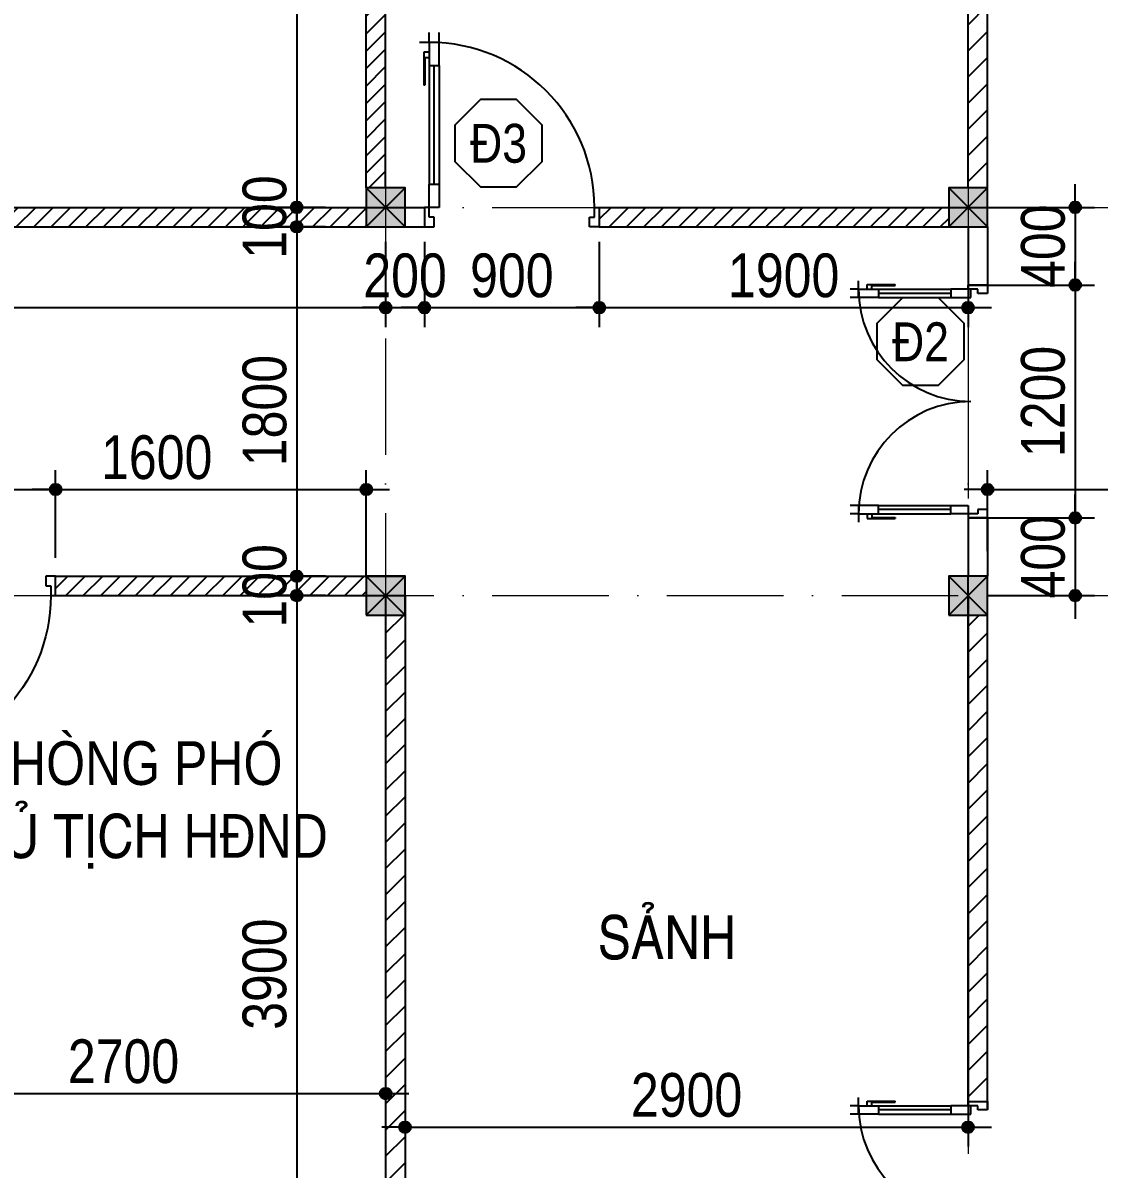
# Model space of a CAD drawing. Extents: x -1107188 to -523840, y 39692 to 514392.
# Drawn here: x -1037460 to -1031917, y 501398 to 507302 of the extents above; entities that cross this region are included whole.
import ezdxf
from ezdxf.enums import TextEntityAlignment as Align

# ---------------------------------------------------------------- set-up
doc = ezdxf.new("R2010")
doc.units = 0
doc.linetypes.add('ACAD_ISO10W100', pattern=[18, 12, -3, 0, -3])
doc.linetypes.add('DASHED2', pattern=[0.375, 0.25, -0.125])
doc.layers.get('DEFPOINTS').update_dxf_attribs({"linetype": 'CONTINUOUS'})
for name, color, linetype in [('009', 251, 'CONTINUOUS'), ('DIM', 1, 'CONTINUOUS'), ('DOOR', 20, 'CONTINUOUS'), ('TAGS', 60, 'CONTINUOUS'), ('TEXT', 7, 'CONTINUOUS'), ('TUONG', 131, 'CONTINUOUS'), ('WALL', 4, 'CONTINUOUS')]:
    doc.layers.add(name, color=color, linetype=linetype)
doc.layers.add('TRUC', color=24, linetype='CONTINUOUS', lineweight=0)
doc.styles.add('1', font='', dxfattribs={"height": 250})
doc.styles.add('HEL-CONDENSE', font='')
doc.styles.add('VNI-HELVE-CONDENSEN', font='')
doc.styles.get('1').set_extended_font_data('VNI-Helve-Condense')
doc.styles.get('HEL-CONDENSE').set_extended_font_data('VNI-Helve-Condense')
doc.styles.get('VNI-HELVE-CONDENSEN').set_extended_font_data('VNI-Helve-Condense')
doc.dimstyles.new('D100', dxfattribs={"dimtxt": 225, "dimasz": 1.2, "dimexe": 100, "dimexo": 0, "dimgap": 50, "dimtad": 1, "dimdec": 0, "dimzin": 13, "dimdsep": 46, "dimtxsty": 'HEL-CONDENSE', "dimblk": 'D50', "dimcen": 0, "dimclrd": 1, "dimclre": 1, "dimclrt": 7, "dimadec": 0, "dimazin": 0, "dimtfac": 1, "dimtdec": 0, "dimtmove": 0, "dimatfit": 3, "dimldrblk": 'D50', "dimfxl": 1, "dimtolj": 1, "dimtzin": 13, "dimarcsym": 0})
pattern_1 = [(45, (-2362596.62, 165205.8), (-44.9012806, 44.9012806), [])]

# ---------------------------------------------------------------- blocks, each defined once
blk = doc.blocks.new('A$C6E0044D6')
at = {"layer": 'DOOR'}
for p, q in [((-25, 925), (-25, 975)), ((25, 925), (25, 975)), ((-25, 925), (-75, 925)), ((25, 925), (-25, 925)), ((-25, 925), (-25, 805)), ((25, 805), (25, 925)), ((-25, 874.1), (-53.3, 874.1)), ((-53.3, 874.1), (-53.3, 704.5)), ((-25, 845.9), (-47.6, 845.9)), ((-47.6, 845.9), (-47.6, 704.5)), ((-25, 874.1), (-25, 845.9)), ((-25, 827.9), (-25, 195)), ((-25, 805), (25, 805)), ((0, 195), (0, 805)), ((25, 805), (25, 195)), ((-47.6, 704.5), (-53.3, 704.5)), ((-25, 195), (25, 195)), ((-25, 75), (-25, 195)), ((25, 195), (25, 75)), ((-25, 75), (-50, 75)), ((-50, 75), (-50, -25)), ((-25, 25), (-25, 75)), ((25, 75), (-25, 75)), ((825, 25), (825, 75)), ((825, 75), (850, 75)), ((850, 75), (850, -25)), ((0, 25), (-25, 25)), ((0, -25), (0, 25)), ((800, -25), (800, 25)), ((800, 25), (825, 25)), ((-50, -25), (0, -25)), ((850, -25), (800, -25))]:
    blk.add_line(p, q, dxfattribs=at)
at = {"layer": 'DOOR', "color": 251}
blk.add_arc((-25, 75), 850, 0, 90, dxfattribs=at)
blk = doc.blocks.new('A$C225A2996')
at = {"layer": 'WALL'}
blk.add_hatch(color=4, dxfattribs=at).paths.add_polyline_path([(531.4, 81.6), (731.4, 81.6), (731.4, 281.6), (531.4, 281.6)])
at = {"layer": 'WALL', "color": 4}
for p, q in [((531.4, 281.6), (731.4, 81.6)), ((531.4, 81.6), (731.4, 281.6))]:
    blk.add_line(p, q, dxfattribs=at)
blk.add_lwpolyline([(531.4, 81.6), (731.4, 81.6), (731.4, 281.6), (531.4, 281.6)], close=True, dxfattribs=at)
blk = doc.blocks.new('KH-CUADI')
at = {"layer": 'TAGS'}
blk.add_lwpolyline([(-124.3, 300), (-300, 124.3), (-300, -124.3), (-124.3, -300), (124.3, -300), (300, -124.3), (300, 124.3), (124.3, 300)], close=True, dxfattribs=at)
at = {"layer": 'TAGS', "style": 'VNI-HELVE-CONDENSEN'}
blk.add_attdef('D', text='', height=300, dxfattribs=at).set_placement((0, 0), align=Align.MIDDLE)
blk = doc.blocks.new('A$C48B57989')
at = {"layer": 'DOOR'}
for p, q in [((-446, 752.5), (-403.1, 752.5)), ((-446, 652.5), (-446, 752.5)), ((-403.1, 752.5), (-403.1, 702.5)), ((711.1, 752.5), (711.1, 702.5)), ((754, 752.5), (711.1, 752.5)), ((754, 652.5), (754, 752.5)), ((-424.6, 652.5), (-446, 652.5)), ((-403.1, 702.5), (-424.6, 702.5)), ((-424.6, 702.5), (-424.6, 652.5)), ((-381.7, 666.8), (-424.6, 666.8)), ((-424.6, 666.8), (-424.6, 563.9)), ((-381.7, 563.9), (-381.7, 666.8)), ((689.7, 563.9), (689.7, 652.5)), ((689.7, 652.5), (732.6, 652.5)), ((711.1, 702.5), (732.6, 702.5)), ((732.6, 702.5), (732.6, 652.5)), ((732.6, 652.5), (754, 652.5)), ((732.6, 652.5), (732.6, 563.9)), ((-424.6, 563.9), (-381.7, 563.9)), ((-424.6, 171.4), (-424.6, 563.9)), ((-403.1, 563.9), (-403.1, 191)), ((-381.7, 191), (-381.7, 563.9)), ((689.7, 191), (689.7, 563.9)), ((732.6, 563.9), (689.7, 563.9)), ((711.1, 563.9), (711.1, 191)), ((732.6, 171.4), (732.6, 563.9)), ((-448.8, 131.8), (-448.8, 277.2)), ((-443.9, 277.2), (-448.8, 277.2)), ((-443.9, 156), (-443.9, 277.2)), ((752, 156), (752, 277.2)), ((752, 277.2), (756.8, 277.2)), ((756.8, 131.8), (756.8, 277.2)), ((-424.6, 191), (-381.7, 191)), ((-424.6, 88.2), (-424.6, 191)), ((-381.7, 191), (-381.7, 88.2)), ((732.6, 191), (689.7, 191)), ((689.7, 191), (689.7, 88.2)), ((732.6, 88.2), (732.6, 191)), ((-424.6, 131.8), (-448.8, 131.8)), ((-424.6, 156), (-443.9, 156)), ((-424.6, 131.8), (-424.6, 156)), ((732.6, 131.8), (732.6, 156)), ((732.6, 156), (752, 156)), ((732.6, 131.8), (756.8, 131.8)), ((-424.6, 88.2), (-467.4, 88.2)), ((-424.6, 88.2), (-424.6, 45.3)), ((-381.7, 88.2), (-424.6, 88.2)), ((-381.7, 88.2), (-381.7, 45.3)), ((689.7, 88.2), (689.7, 45.3)), ((689.7, 88.2), (732.6, 88.2)), ((732.6, 88.2), (732.6, 45.3)), ((732.6, 88.2), (775.4, 88.2))]:
    blk.add_line(p, q, dxfattribs=at)
at = {"layer": 'DOOR', "color": 251}
for centre, major_axis, start_param, end_param in [((-424.6, 666.8), (409.1, 409.1), 3.926991, 5.497787), ((732.6, 666.8), (-409.1, 409.1), 0.785398, 2.356194)]:
    blk.add_ellipse(centre, major_axis=major_axis, ratio=1, start_param=start_param, end_param=end_param, dxfattribs=at)
blk = doc.blocks.new('D50')
at = {"layer": 'DIM'}
blk.add_hatch(color=256, dxfattribs=at).paths.add_polyline_path([(25, 0, 1), (-25, 0, 1)])
blk.add_line((25, 0), (100, 0), dxfattribs=at)
blk.add_circle((0, 0), 25, dxfattribs=at)
blk = doc.blocks.new('*D468')
at = {"layer": 'DEFPOINTS', "color": 0, "transparency": 16777216}
for p in [(-1035965.8, 510252), (-1036049.3, 506352), (-1035900.6, 506352)]:
    blk.add_point(p, dxfattribs=at)
at = {"layer": 'DIM', "color": 1, "lineweight": -2, "transparency": 16777216}
for p, q in [((-1035965.8, 510252), (-1036149.3, 510252)), ((-1036049.3, 510250.8), (-1036049.3, 506353.2)), ((-1035900.6, 506352), (-1036149.3, 506352))]:
    blk.add_line(p, q, dxfattribs=at)
at = {"layer": 'DIM', "color": 1, "lineweight": -2, "transparency": 16777216, "xscale": 1.199999999999999, "yscale": 1.199999999999999, "zscale": 1.199999999999999}
for p, rotation in [((-1036049.3, 510252), 90), ((-1036049.3, 506352), 270)]:
    blk.add_blockref('D50', p, dxfattribs=dict(at, rotation=rotation))
at = {"layer": 'DIM', "color": 7, "transparency": 16777216, "insert": (-1036214.2, 508302), "char_height": 225, "attachment_point": 5, "rotation": 90, "style": 'HEL-CONDENSE'}
blk.add_mtext('\\A1;3900', dxfattribs=at)
blk = doc.blocks.new('*D469')
at = {"layer": 'DEFPOINTS', "color": 0, "transparency": 16777216}
for p in [(-1035900.6, 506352), (-1036049.3, 506252), (-1035900.6, 506252)]:
    blk.add_point(p, dxfattribs=at)
at = {"layer": 'DIM', "color": 1, "lineweight": -2, "transparency": 16777216}
for p, q in [((-1035900.6, 506352), (-1036149.3, 506352)), ((-1036049.3, 506353.2), (-1036049.3, 506354.4)), ((-1036049.3, 506352), (-1036049.3, 506252)), ((-1035900.6, 506252), (-1036149.3, 506252)), ((-1036049.3, 506250.8), (-1036049.3, 506249.6))]:
    blk.add_line(p, q, dxfattribs=at)
at = {"layer": 'DIM', "color": 1, "lineweight": -2, "transparency": 16777216, "xscale": 1.199999999999999, "yscale": 1.199999999999999, "zscale": 1.199999999999999}
for p, rotation in [((-1036049.3, 506352), 270), ((-1036049.3, 506252), 90)]:
    blk.add_blockref('D50', p, dxfattribs=dict(at, rotation=rotation))
at = {"layer": 'DIM', "color": 7, "transparency": 16777216, "insert": (-1036214.2, 506302), "char_height": 225, "attachment_point": 5, "rotation": 90, "style": 'HEL-CONDENSE'}
blk.add_mtext('\\A1;100', dxfattribs=at)
blk = doc.blocks.new('*D470')
at = {"layer": 'DEFPOINTS', "color": 0, "transparency": 16777216}
for p in [(-1035900.6, 506252), (-1036049.3, 504452), (-1035900.6, 504452)]:
    blk.add_point(p, dxfattribs=at)
at = {"layer": 'DIM', "color": 1, "lineweight": -2, "transparency": 16777216}
for p, q in [((-1035900.6, 506252), (-1036149.3, 506252)), ((-1036049.3, 506250.8), (-1036049.3, 504453.2)), ((-1035900.6, 504452), (-1036149.3, 504452))]:
    blk.add_line(p, q, dxfattribs=at)
at = {"layer": 'DIM', "color": 1, "lineweight": -2, "transparency": 16777216, "xscale": 1.199999999999999, "yscale": 1.199999999999999, "zscale": 1.199999999999999}
for p, rotation in [((-1036049.3, 506252), 90), ((-1036049.3, 504452), 270)]:
    blk.add_blockref('D50', p, dxfattribs=dict(at, rotation=rotation))
at = {"layer": 'DIM', "color": 7, "transparency": 16777216, "insert": (-1036214.2, 505305.1), "char_height": 225, "attachment_point": 5, "rotation": 90, "style": 'HEL-CONDENSE'}
blk.add_mtext('\\A1;1800', dxfattribs=at)
blk = doc.blocks.new('*D471')
at = {"layer": 'DEFPOINTS', "color": 0, "transparency": 16777216}
for p in [(-1035900.6, 504452), (-1036049.3, 504352), (-1035900.6, 504352)]:
    blk.add_point(p, dxfattribs=at)
at = {"layer": 'DIM', "color": 1, "lineweight": -2, "transparency": 16777216}
for p, q in [((-1035900.6, 504452), (-1036149.3, 504452)), ((-1036049.3, 504453.2), (-1036049.3, 504454.4)), ((-1036049.3, 504452), (-1036049.3, 504352)), ((-1035900.6, 504352), (-1036149.3, 504352)), ((-1036049.3, 504350.8), (-1036049.3, 504349.6))]:
    blk.add_line(p, q, dxfattribs=at)
at = {"layer": 'DIM', "color": 1, "lineweight": -2, "transparency": 16777216, "xscale": 1.199999999999999, "yscale": 1.199999999999999, "zscale": 1.199999999999999}
for p, rotation in [((-1036049.3, 504452), 270), ((-1036049.3, 504352), 90)]:
    blk.add_blockref('D50', p, dxfattribs=dict(at, rotation=rotation))
at = {"layer": 'DIM', "color": 7, "transparency": 16777216, "insert": (-1036214.2, 504402), "char_height": 225, "attachment_point": 5, "rotation": 90, "style": 'HEL-CONDENSE'}
blk.add_mtext('\\A1;100', dxfattribs=at)
blk = doc.blocks.new('*D472')
at = {"layer": 'DEFPOINTS', "color": 0, "transparency": 16777216}
for p in [(-1035900.6, 504352), (-1036049.3, 500452), (-1035848.7, 500452)]:
    blk.add_point(p, dxfattribs=at)
at = {"layer": 'DIM', "color": 1, "lineweight": -2, "transparency": 16777216}
for p, q in [((-1035900.6, 504352), (-1036149.3, 504352)), ((-1036049.3, 504350.8), (-1036049.3, 500453.2)), ((-1035848.7, 500452), (-1036149.3, 500452))]:
    blk.add_line(p, q, dxfattribs=at)
at = {"layer": 'DIM', "color": 1, "lineweight": -2, "transparency": 16777216, "xscale": 1.199999999999999, "yscale": 1.199999999999999, "zscale": 1.199999999999999}
for p, rotation in [((-1036049.3, 504352), 90), ((-1036049.3, 500452), 270)]:
    blk.add_blockref('D50', p, dxfattribs=dict(at, rotation=rotation))
at = {"layer": 'DIM', "color": 7, "transparency": 16777216, "insert": (-1036214.2, 502402), "char_height": 225, "attachment_point": 5, "rotation": 90, "style": 'HEL-CONDENSE'}
blk.add_mtext('\\A1;3900', dxfattribs=at)
blk = doc.blocks.new('*D482')
at = {"layer": 'DEFPOINTS', "color": 0, "transparency": 16777216}
for p in [(-1037291.4, 504898.6), (-1038191.4, 504546), (-1037291.4, 504546)]:
    blk.add_point(p, dxfattribs=at)
at = {"layer": 'DIM', "color": 1, "lineweight": -2, "transparency": 16777216}
for p, q in [((-1038191.4, 504546), (-1038191.4, 504998.6)), ((-1037291.4, 504546), (-1037291.4, 504998.6)), ((-1038190.2, 504898.6), (-1037292.6, 504898.6))]:
    blk.add_line(p, q, dxfattribs=at)
at = {"layer": 'DIM', "color": 1, "lineweight": -2, "transparency": 16777216, "xscale": 1.199999999999999, "yscale": 1.199999999999999, "zscale": 1.199999999999999, "rotation": 180}
blk.add_blockref('D50', (-1038191.4, 504898.6), dxfattribs=at)
at = {"layer": 'DIM', "color": 1, "lineweight": -2, "transparency": 16777216, "xscale": 1.199999999999999, "yscale": 1.199999999999999, "zscale": 1.199999999999999}
blk.add_blockref('D50', (-1037291.4, 504898.6), dxfattribs=at)
at = {"layer": 'DIM', "color": 7, "transparency": 16777216, "insert": (-1037741.4, 505063.5), "char_height": 225, "attachment_point": 5, "style": 'HEL-CONDENSE'}
blk.add_mtext('\\A1;900', dxfattribs=at)
blk = doc.blocks.new('*D483')
at = {"layer": 'DEFPOINTS', "color": 0, "transparency": 16777216}
for p in [(-1035691.4, 504898.6), (-1037291.4, 504546), (-1035691.4, 504452)]:
    blk.add_point(p, dxfattribs=at)
at = {"layer": 'DIM', "color": 1, "lineweight": -2, "transparency": 16777216}
for p, q in [((-1037291.4, 504546), (-1037291.4, 504998.6)), ((-1035691.4, 504452), (-1035691.4, 504998.6)), ((-1037290.2, 504898.6), (-1035692.6, 504898.6))]:
    blk.add_line(p, q, dxfattribs=at)
at = {"layer": 'DIM', "color": 1, "lineweight": -2, "transparency": 16777216, "xscale": 1.199999999999999, "yscale": 1.199999999999999, "zscale": 1.199999999999999, "rotation": 180}
blk.add_blockref('D50', (-1037291.4, 504898.6), dxfattribs=at)
at = {"layer": 'DIM', "color": 1, "lineweight": -2, "transparency": 16777216, "xscale": 1.199999999999999, "yscale": 1.199999999999999, "zscale": 1.199999999999999}
blk.add_blockref('D50', (-1035691.4, 504898.6), dxfattribs=at)
at = {"layer": 'DIM', "color": 7, "transparency": 16777216, "insert": (-1036770.6, 505063.5), "char_height": 225, "attachment_point": 5, "style": 'HEL-CONDENSE'}
blk.add_mtext('\\A1;1600', dxfattribs=at)
blk = doc.blocks.new('*D484')
at = {"layer": 'DEFPOINTS', "color": 0, "transparency": 16777216}
for p in [(-1026691.4, 504898.6), (-1032491.4, 504581.6), (-1026691.4, 504553.1)]:
    blk.add_point(p, dxfattribs=at)
at = {"layer": 'DIM', "color": 1, "lineweight": -2, "transparency": 16777216}
for p, q in [((-1032491.4, 504581.6), (-1032491.4, 504998.6)), ((-1026691.4, 504553.1), (-1026691.4, 504998.6)), ((-1032490.2, 504898.6), (-1026692.6, 504898.6))]:
    blk.add_line(p, q, dxfattribs=at)
at = {"layer": 'DIM', "color": 1, "lineweight": -2, "transparency": 16777216, "xscale": 1.199999999999999, "yscale": 1.199999999999999, "zscale": 1.199999999999999, "rotation": 180}
blk.add_blockref('D50', (-1032491.4, 504898.6), dxfattribs=at)
at = {"layer": 'DIM', "color": 1, "lineweight": -2, "transparency": 16777216, "xscale": 1.199999999999999, "yscale": 1.199999999999999, "zscale": 1.199999999999999}
blk.add_blockref('D50', (-1026691.4, 504898.6), dxfattribs=at)
at = {"layer": 'DIM', "color": 7, "transparency": 16777216, "insert": (-1028254, 505063.5), "char_height": 225, "attachment_point": 5, "style": 'HEL-CONDENSE'}
blk.add_mtext('\\A1;5800', dxfattribs=at)
blk = doc.blocks.new('*D497')
at = {"layer": 'DEFPOINTS', "color": 0, "linetype": 'Continuous', "transparency": 16777216}
for p in [(-1039991.4, 506174.5), (-1035591.4, 506174.5), (-1035591.4, 505835.3)]:
    blk.add_point(p, dxfattribs=at)
at = {"layer": 'DIM', "color": 1, "linetype": 'Continuous', "lineweight": -2, "transparency": 16777216}
for p, q in [((-1039991.4, 506174.5), (-1039991.4, 505735.3)), ((-1035591.4, 506174.5), (-1035591.4, 505735.3)), ((-1039990.2, 505835.3), (-1035592.6, 505835.3))]:
    blk.add_line(p, q, dxfattribs=at)
at = {"layer": 'DIM', "color": 1, "linetype": 'Continuous', "lineweight": -2, "transparency": 16777216, "xscale": 1.199999999999999, "yscale": 1.199999999999999, "zscale": 1.199999999999999, "rotation": 180}
blk.add_blockref('D50', (-1039991.4, 505835.3), dxfattribs=at)
at = {"layer": 'DIM', "color": 1, "linetype": 'Continuous', "lineweight": -2, "transparency": 16777216, "xscale": 1.199999999999999, "yscale": 1.199999999999999, "zscale": 1.199999999999999}
blk.add_blockref('D50', (-1035591.4, 505835.3), dxfattribs=at)
at = {"layer": 'DIM', "color": 7, "linetype": 'Continuous', "transparency": 16777216, "insert": (-1037791.4, 506000.2), "char_height": 225, "attachment_point": 5, "style": 'HEL-CONDENSE'}
blk.add_mtext('\\A1;4400', dxfattribs=at)
blk = doc.blocks.new('*D498')
at = {"layer": 'DEFPOINTS', "color": 0, "linetype": 'Continuous', "transparency": 16777216}
for p in [(-1035591.4, 506174.5), (-1035391.4, 506174.5), (-1035391.4, 505835.3)]:
    blk.add_point(p, dxfattribs=at)
at = {"layer": 'DIM', "color": 1, "linetype": 'Continuous', "lineweight": -2, "transparency": 16777216}
for p, q in [((-1035591.4, 506174.5), (-1035591.4, 505735.3)), ((-1035391.4, 506174.5), (-1035391.4, 505735.3)), ((-1035590.2, 505835.3), (-1035392.6, 505835.3))]:
    blk.add_line(p, q, dxfattribs=at)
at = {"layer": 'DIM', "color": 1, "linetype": 'Continuous', "lineweight": -2, "transparency": 16777216, "xscale": 1.199999999999999, "yscale": 1.199999999999999, "zscale": 1.199999999999999, "rotation": 180}
blk.add_blockref('D50', (-1035591.4, 505835.3), dxfattribs=at)
at = {"layer": 'DIM', "color": 1, "linetype": 'Continuous', "lineweight": -2, "transparency": 16777216, "xscale": 1.199999999999999, "yscale": 1.199999999999999, "zscale": 1.199999999999999}
blk.add_blockref('D50', (-1035391.4, 505835.3), dxfattribs=at)
at = {"layer": 'DIM', "color": 7, "linetype": 'Continuous', "transparency": 16777216, "insert": (-1035491.4, 506000.2), "char_height": 225, "attachment_point": 5, "style": 'HEL-CONDENSE'}
blk.add_mtext('\\A1;200', dxfattribs=at)
blk = doc.blocks.new('*D499')
at = {"layer": 'DEFPOINTS', "color": 0, "linetype": 'Continuous', "transparency": 16777216}
for p in [(-1035391.4, 506174.5), (-1034491.4, 506174.5), (-1034491.4, 505835.3)]:
    blk.add_point(p, dxfattribs=at)
at = {"layer": 'DIM', "color": 1, "linetype": 'Continuous', "lineweight": -2, "transparency": 16777216}
for p, q in [((-1035391.4, 506174.5), (-1035391.4, 505735.3)), ((-1034491.4, 506174.5), (-1034491.4, 505735.3)), ((-1035390.2, 505835.3), (-1034492.6, 505835.3))]:
    blk.add_line(p, q, dxfattribs=at)
at = {"layer": 'DIM', "color": 1, "linetype": 'Continuous', "lineweight": -2, "transparency": 16777216, "xscale": 1.199999999999999, "yscale": 1.199999999999999, "zscale": 1.199999999999999, "rotation": 180}
blk.add_blockref('D50', (-1035391.4, 505835.3), dxfattribs=at)
at = {"layer": 'DIM', "color": 1, "linetype": 'Continuous', "lineweight": -2, "transparency": 16777216, "xscale": 1.199999999999999, "yscale": 1.199999999999999, "zscale": 1.199999999999999}
blk.add_blockref('D50', (-1034491.4, 505835.3), dxfattribs=at)
at = {"layer": 'DIM', "color": 7, "linetype": 'Continuous', "transparency": 16777216, "insert": (-1034941.4, 506000.2), "char_height": 225, "attachment_point": 5, "style": 'HEL-CONDENSE'}
blk.add_mtext('\\A1;900', dxfattribs=at)
blk = doc.blocks.new('*D500')
at = {"layer": 'DEFPOINTS', "color": 0, "linetype": 'Continuous', "transparency": 16777216}
for p in [(-1034491.4, 506174.5), (-1032591.4, 506174.5), (-1032591.4, 505835.3)]:
    blk.add_point(p, dxfattribs=at)
at = {"layer": 'DIM', "color": 1, "linetype": 'Continuous', "lineweight": -2, "transparency": 16777216}
for p, q in [((-1034491.4, 506174.5), (-1034491.4, 505735.3)), ((-1032591.4, 506174.5), (-1032591.4, 505735.3)), ((-1034490.2, 505835.3), (-1032592.6, 505835.3))]:
    blk.add_line(p, q, dxfattribs=at)
at = {"layer": 'DIM', "color": 1, "linetype": 'Continuous', "lineweight": -2, "transparency": 16777216, "xscale": 1.199999999999999, "yscale": 1.199999999999999, "zscale": 1.199999999999999, "rotation": 180}
blk.add_blockref('D50', (-1034491.4, 505835.3), dxfattribs=at)
at = {"layer": 'DIM', "color": 1, "linetype": 'Continuous', "lineweight": -2, "transparency": 16777216, "xscale": 1.199999999999999, "yscale": 1.199999999999999, "zscale": 1.199999999999999}
blk.add_blockref('D50', (-1032591.4, 505835.3), dxfattribs=at)
at = {"layer": 'DIM', "color": 7, "linetype": 'Continuous', "transparency": 16777216, "insert": (-1033541.4, 506000.2), "char_height": 225, "attachment_point": 5, "style": 'HEL-CONDENSE'}
blk.add_mtext('\\A1;1900', dxfattribs=at)
blk = doc.blocks.new('*D519')
at = {"layer": 'DEFPOINTS', "color": 0, "linetype": 'Continuous', "transparency": 16777216}
for p in [(-1032491.4, 506352), (-1032491.4, 505952), (-1032039.8, 505952)]:
    blk.add_point(p, dxfattribs=at)
at = {"layer": 'DIM', "color": 1, "linetype": 'Continuous', "lineweight": -2, "transparency": 16777216}
for p, q in [((-1032491.4, 506352), (-1031939.8, 506352)), ((-1032039.8, 506350.8), (-1032039.8, 505953.2)), ((-1032491.4, 505952), (-1031939.8, 505952))]:
    blk.add_line(p, q, dxfattribs=at)
at = {"layer": 'DIM', "color": 1, "linetype": 'Continuous', "lineweight": -2, "transparency": 16777216, "xscale": 1.199999999999999, "yscale": 1.199999999999999, "zscale": 1.199999999999999}
for p, rotation in [((-1032039.8, 506352), 90), ((-1032039.8, 505952), 270)]:
    blk.add_blockref('D50', p, dxfattribs=dict(at, rotation=rotation))
at = {"layer": 'DIM', "color": 7, "linetype": 'Continuous', "transparency": 16777216, "insert": (-1032204.7, 506152), "char_height": 225, "attachment_point": 5, "rotation": 90, "style": 'HEL-CONDENSE'}
blk.add_mtext('\\A1;400', dxfattribs=at)
blk = doc.blocks.new('*D520')
at = {"layer": 'DEFPOINTS', "color": 0, "linetype": 'Continuous', "transparency": 16777216}
for p in [(-1032491.4, 505952), (-1032491.4, 504752), (-1032039.8, 504752)]:
    blk.add_point(p, dxfattribs=at)
at = {"layer": 'DIM', "color": 1, "linetype": 'Continuous', "lineweight": -2, "transparency": 16777216}
for p, q in [((-1032491.4, 505952), (-1031939.8, 505952)), ((-1032039.8, 505950.8), (-1032039.8, 504753.2)), ((-1032491.4, 504752), (-1031939.8, 504752))]:
    blk.add_line(p, q, dxfattribs=at)
at = {"layer": 'DIM', "color": 1, "linetype": 'Continuous', "lineweight": -2, "transparency": 16777216, "xscale": 1.199999999999999, "yscale": 1.199999999999999, "zscale": 1.199999999999999}
for p, rotation in [((-1032039.8, 505952), 90), ((-1032039.8, 504752), 270)]:
    blk.add_blockref('D50', p, dxfattribs=dict(at, rotation=rotation))
at = {"layer": 'DIM', "color": 7, "linetype": 'Continuous', "transparency": 16777216, "insert": (-1032204.7, 505352), "char_height": 225, "attachment_point": 5, "rotation": 90, "style": 'HEL-CONDENSE'}
blk.add_mtext('\\A1;1200', dxfattribs=at)
blk = doc.blocks.new('*D521')
at = {"layer": 'DEFPOINTS', "color": 0, "linetype": 'Continuous', "transparency": 16777216}
for p in [(-1032491.4, 504752), (-1032491.4, 504352), (-1032039.8, 504352)]:
    blk.add_point(p, dxfattribs=at)
at = {"layer": 'DIM', "color": 1, "linetype": 'Continuous', "lineweight": -2, "transparency": 16777216}
for p, q in [((-1032491.4, 504752), (-1031939.8, 504752)), ((-1032039.8, 504750.8), (-1032039.8, 504353.2)), ((-1032491.4, 504352), (-1031939.8, 504352))]:
    blk.add_line(p, q, dxfattribs=at)
at = {"layer": 'DIM', "color": 1, "linetype": 'Continuous', "lineweight": -2, "transparency": 16777216, "xscale": 1.199999999999999, "yscale": 1.199999999999999, "zscale": 1.199999999999999}
for p, rotation in [((-1032039.8, 504752), 90), ((-1032039.8, 504352), 270)]:
    blk.add_blockref('D50', p, dxfattribs=dict(at, rotation=rotation))
at = {"layer": 'DIM', "color": 7, "linetype": 'Continuous', "transparency": 16777216, "insert": (-1032204.7, 504552), "char_height": 225, "attachment_point": 5, "rotation": 90, "style": 'HEL-CONDENSE'}
blk.add_mtext('\\A1;400', dxfattribs=at)
blk = doc.blocks.new('*D571')
at = {"layer": 'DEFPOINTS', "color": 0, "transparency": 16777216}
for p in [(-1035491.4, 501893.3), (-1032591.4, 501893.3), (-1032591.4, 501613.5)]:
    blk.add_point(p, dxfattribs=at)
at = {"layer": 'DIM', "color": 1, "lineweight": -2, "transparency": 16777216}
for p, q in [((-1035491.4, 501893.3), (-1035491.4, 501513.5)), ((-1032591.4, 501893.3), (-1032591.4, 501513.5)), ((-1035490.2, 501613.5), (-1032592.6, 501613.5))]:
    blk.add_line(p, q, dxfattribs=at)
at = {"layer": 'DIM', "color": 1, "lineweight": -2, "transparency": 16777216, "xscale": 1.199999999999999, "yscale": 1.199999999999999, "zscale": 1.199999999999999, "rotation": 180}
blk.add_blockref('D50', (-1035491.4, 501613.5), dxfattribs=at)
at = {"layer": 'DIM', "color": 1, "lineweight": -2, "transparency": 16777216, "xscale": 1.199999999999999, "yscale": 1.199999999999999, "zscale": 1.199999999999999}
blk.add_blockref('D50', (-1032591.4, 501613.5), dxfattribs=at)
at = {"layer": 'DIM', "color": 7, "transparency": 16777216, "insert": (-1034041.4, 501778.4), "char_height": 225, "attachment_point": 5, "style": 'HEL-CONDENSE'}
blk.add_mtext('\\A1;2900', dxfattribs=at)
blk = doc.blocks.new('*D564')
at = {"layer": 'DEFPOINTS', "color": 0, "transparency": 16777216}
for p in [(-1038291.4, 502402), (-1035591.4, 502377), (-1035591.4, 501786.9)]:
    blk.add_point(p, dxfattribs=at)
at = {"layer": 'DIM', "color": 1, "lineweight": -2, "transparency": 16777216}
for p, q in [((-1038291.4, 502402), (-1038291.4, 501686.9)), ((-1035591.4, 502377), (-1035591.4, 501686.9)), ((-1038290.2, 501786.9), (-1035592.6, 501786.9))]:
    blk.add_line(p, q, dxfattribs=at)
at = {"layer": 'DIM', "color": 1, "lineweight": -2, "transparency": 16777216, "xscale": 1.199999999999999, "yscale": 1.199999999999999, "zscale": 1.199999999999999, "rotation": 180}
blk.add_blockref('D50', (-1038291.4, 501786.9), dxfattribs=at)
at = {"layer": 'DIM', "color": 1, "lineweight": -2, "transparency": 16777216, "xscale": 1.199999999999999, "yscale": 1.199999999999999, "zscale": 1.199999999999999}
blk.add_blockref('D50', (-1035591.4, 501786.9), dxfattribs=at)
at = {"layer": 'DIM', "color": 7, "transparency": 16777216, "insert": (-1036941.4, 501951.8), "char_height": 225, "attachment_point": 5, "style": 'HEL-CONDENSE'}
blk.add_mtext('\\A1;2700', dxfattribs=at)

msp = doc.modelspace()

# ---------------------------------------------------------------- hatches: boundary and pattern name
at = {"layer": '009'}
h = msp.add_hatch(dxfattribs=at)
h.set_pattern_fill('ANSI31', color=256, scale=30, style=0)
h.set_pattern_definition([(45, (-2362596.62, 165205.8), (-67.351921, 67.351921), [])])
h.paths.add_polyline_path([(-1026891.449, 510601.964), (-1026341.449, 510601.964), (-1026341.449, 510201.964), (-1026491.449, 510201.964), (-1026491.449, 510251.964), (-1026691.449, 510251.964), (-1026691.449, 508551.964), (-1027491.449, 508551.964), (-1027491.449, 508451.964), (-1026691.449, 508451.964), (-1026691.449, 506451.964), (-1026491.449, 506451.964), (-1026491.449, 506551.964), (-1026341.449, 506551.964), (-1026341.449, 506151.964), (-1026491.449, 506151.964), (-1026491.449, 506251.964), (-1026691.449, 506251.964), (-1026691.449, 506051.964), (-1026591.449, 506051.964), (-1026491.449, 506051.964), (-1026241.449, 506051.964), (-1026241.449, 506651.964), (-1026491.449, 506651.964), (-1026491.449, 510101.964), (-1026241.449, 510101.964), (-1026241.449, 510701.964), (-1026791.449, 510701.964), (-1026991.449, 510701.964), (-1026991.449, 510451.964), (-1027491.449, 510451.964), (-1029341.449, 510451.964), (-1029341.449, 510651.964), (-1029941.449, 510651.964), (-1029941.449, 510451.964), (-1031891.449, 510451.964), (-1032291.449, 510451.964), (-1032291.449, 510651.964), (-1032891.449, 510651.964), (-1032891.449, 510451.964), (-1033391.449, 510451.964), (-1033391.449, 510251.964), (-1032691.449, 510251.964), (-1032691.449, 510451.964), (-1032791.449, 510451.964), (-1032791.449, 510551.964), (-1032391.449, 510551.964), (-1032391.449, 510451.964), (-1032491.449, 510451.964), (-1032491.449, 510251.964), (-1031891.449, 510251.964), (-1027491.449, 510251.964), (-1026691.449, 510251.964), (-1026691.449, 510351.964), (-1026891.449, 510351.964)])
h.paths.add_polyline_path([(-1029841.449, 510451.964), (-1029841.449, 510551.964), (-1029441.449, 510551.964), (-1029441.449, 510451.964)], flags=16)
h.paths.add_polyline_path([(-1032491.449, 508451.964), (-1031691.449, 508451.964), (-1031691.449, 508551.964), (-1032491.449, 508551.964), (-1032491.449, 510251.964), (-1032591.449, 510251.964), (-1032591.449, 510151.964), (-1032591.449, 506451.964), (-1032491.449, 506451.964)], flags=16)
h.paths.add_polyline_path([(-1035491.449, 504251.964), (-1035591.449, 504251.964), (-1035591.449, 500451.964), (-1035491.449, 500451.964)])
h.paths.add_polyline_path([(-1032491.449, 500251.964), (-1032691.449, 500251.964), (-1032691.449, 499551.964), (-1032491.449, 499551.964)])
h.paths.add_polyline_path([(-1032691.449, 500451.964), (-1033391.449, 500451.964), (-1033391.449, 500251.964), (-1032691.449, 500251.964)])
h.paths.add_polyline_path([(-1034791.449, 500451.964), (-1035491.449, 500451.964), (-1035491.449, 500251.964), (-1035391.449, 500251.964), (-1035391.449, 500151.964), (-1035791.449, 500151.964), (-1035791.449, 500251.964), (-1035691.449, 500251.964), (-1035691.449, 500451.964), (-1036391.449, 500451.964), (-1036391.449, 500251.964), (-1035891.449, 500251.964), (-1035891.449, 500051.964), (-1035291.449, 500051.964), (-1035291.449, 500251.964), (-1034791.449, 500251.964)])
h.paths.add_polyline_path([(-1036385.378, 500082.114), (-1036385.378, 500621.814), (-1036043.078, 500621.814), (-1036043.078, 500082.114)], flags=9)
h.paths.add_polyline_path([(-1032591.449, 501745.329), (-1032491.449, 501745.329), (-1032491.449, 504251.964), (-1032591.449, 504251.964)])
h.paths.add_polyline_path([(-1032491.449, 500545.329), (-1032591.449, 500545.329), (-1032591.449, 500451.964), (-1032491.449, 500451.964)])
h = msp.add_hatch(dxfattribs=at)
h.set_pattern_fill('ANSI31', color=256, scale=20, style=0)
h.set_pattern_definition(pattern_1)
h.paths.add_polyline_path([(-1041391.449, 510451.964), (-1041741.449, 510451.964), (-1041741.449, 510251.964), (-1041191.449, 510251.964), (-1041191.449, 510451.964), (-1041291.449, 510451.964), (-1041291.449, 510551.964), (-1040891.449, 510551.964), (-1040891.449, 510451.964), (-1040991.449, 510451.964), (-1040991.449, 510251.964), (-1040541.449, 510251.964), (-1040541.449, 510451.964), (-1040791.449, 510451.964), (-1040791.449, 510651.964), (-1041391.449, 510651.964)])
h.paths.add_polyline_path([(-1041091.449, 510251.964), (-1041191.449, 510251.964), (-1041191.449, 506451.964), (-1041091.449, 506451.964)])
h.paths.add_polyline_path([(-1037791.449, 510251.964), (-1037791.449, 510451.964), (-1038291.449, 510451.964), (-1038291.449, 510651.964), (-1038891.449, 510651.964), (-1038891.449, 510451.964), (-1039141.449, 510451.964), (-1039141.449, 510251.964)])
h.paths.add_polyline_path([(-1038791.449, 510451.964), (-1038391.449, 510451.964), (-1038391.449, 510551.964), (-1038791.449, 510551.964)], flags=17)
h.paths.add_polyline_path([(-1035691.449, 510251.964), (-1035691.449, 510451.964), (-1035791.449, 510451.964), (-1035791.449, 510551.964), (-1035391.449, 510551.964), (-1035391.449, 510451.964), (-1035491.449, 510451.964), (-1035491.449, 510251.964), (-1034791.449, 510251.964), (-1034791.449, 510451.964), (-1035291.449, 510451.964), (-1035291.449, 510651.964), (-1035891.449, 510651.964), (-1035891.449, 510451.964), (-1036391.449, 510451.964), (-1036391.449, 510251.964)])
h.paths.add_polyline_path([(-1035591.449, 510251.964), (-1035691.449, 510251.964), (-1035691.449, 506451.964), (-1035591.449, 506451.964)])
h.paths.add_polyline_path([(-1039991.449, 506351.964), (-1039991.449, 506251.964), (-1035691.449, 506251.964), (-1035691.449, 506351.964)])
h.paths.add_polyline_path([(-1037291.449, 504451.964), (-1037291.449, 504351.964), (-1035691.449, 504351.964), (-1035691.449, 504451.964)])
h.paths.add_polyline_path([(-1040991.449, 506351.964), (-1040991.449, 506251.964), (-1040891.449, 506251.964), (-1040891.449, 506351.964)])
h.paths.add_polyline_path([(-1036385.378, 506036.614), (-1036385.378, 506567.314), (-1036043.078, 506567.314), (-1036043.078, 506036.614)], flags=9)
h.paths.add_polyline_path([(-1036385.378, 504136.614), (-1036385.378, 504667.314), (-1036043.078, 504667.314), (-1036043.078, 504136.614)], flags=9)
h = msp.add_hatch(dxfattribs=at)
h.set_pattern_fill('ANSI31', color=256, scale=20, style=0)
h.set_pattern_definition(pattern_1)
h.paths.add_polyline_path([(-1032691.449, 506351.964), (-1034491.449, 506351.964), (-1034491.449, 506251.964), (-1034091.449, 506251.964), (-1032691.449, 506251.964)])

# ---------------------------------------------------------------- linework, layer by layer
at = {"layer": 'TRUC', "linetype": 'ACAD_ISO10W100', "ltscale": 50}
for points in [[(-1035591.449, 511077.744), (-1035591.449, 494651.964)], [(-1032591.449, 511077.744), (-1032591.449, 494651.964)], [(-1032591.449, 511077.744), (-1032591.449, 494651.964)], [(-1062045.434, 506351.964), (-1024275.122, 506351.964)], [(-1062045.434, 504351.964), (-1024275.122, 504351.964)]]:
    msp.add_lwpolyline(points, dxfattribs=at)
at = {"layer": 'TRUC', "linetype": 'DASHED2', "ltscale": 1000}
msp.add_lwpolyline([(-1032591.449, 506226.964), (-1032591.449, 504451.964)], dxfattribs=at)
at = {"layer": 'TUONG'}
for p, q in [((-1035391.449, 506351.964), (-1035391.449, 506251.964)), ((-1034491.449, 506351.964), (-1034491.449, 506251.964)), ((-1034491.449, 506351.964), (-1034491.449, 506251.964)), ((-1032491.449, 505951.964), (-1032591.449, 505951.964)), ((-1032491.449, 504751.964), (-1032591.449, 504751.964)), ((-1037291.449, 504351.964), (-1037291.449, 504451.964)), ((-1032591.449, 504451.964), (-1032591.449, 504451.964))]:
    msp.add_line(p, q, dxfattribs=at)
at = {"layer": 'TUONG', "color": 4}
for p, q in [((-1032591.449, 506251.964), (-1032591.449, 505951.964)), ((-1032491.449, 506251.964), (-1032491.449, 505951.964)), ((-1032591.449, 504751.964), (-1032591.449, 504451.964)), ((-1032491.449, 504751.964), (-1032491.449, 504451.964)), ((-1035591.449, 504351.964), (-1035591.449, 500401.964))]:
    msp.add_line(p, q, dxfattribs=at)
for points in [[(-1035691.449, 506451.964), (-1035691.449, 510251.964)], [(-1035591.449, 506451.964), (-1035591.449, 510251.964)], [(-1032591.449, 506451.964), (-1032591.449, 510251.964)], [(-1032491.449, 506451.964), (-1032491.449, 508451.964)]]:
    msp.add_lwpolyline(points, dxfattribs=at)
at = {"layer": 'TUONG'}
for points in [[(-1039991.449, 506351.964), (-1035391.449, 506351.964)], [(-1034491.449, 506351.964), (-1034091.449, 506351.964)], [(-1034091.449, 506351.964), (-1032491.449, 506351.964)], [(-1039991.449, 506251.964), (-1035391.449, 506251.964)], [(-1034491.449, 506251.964), (-1034091.449, 506251.964)], [(-1034091.449, 506251.964), (-1032491.449, 506251.964)], [(-1037291.449, 504451.964), (-1035491.449, 504451.964)], [(-1032591.449, 501745.329), (-1032591.449, 504451.964)], [(-1032491.449, 501702.471), (-1032491.449, 504451.964)], [(-1037291.449, 504351.964), (-1035491.449, 504351.964)], [(-1035591.449, 504351.964), (-1035591.449, 500251.964)], [(-1035491.449, 504351.964), (-1035491.449, 500251.964)], [(-1032591.449, 504351.964), (-1032591.449, 501745.329)]]:
    msp.add_lwpolyline(points, dxfattribs=at)

# ---------------------------------------------------------------- block references
at = {"layer": 'DOOR'}
msp.add_blockref('A$C6E0044D6', (-1035341.449, 506276.964), dxfattribs=at)
at = {"layer": 'DOOR', "rotation": 270}
for p in [(-1033243.923, 505505.971), (-1033243.923, 501299.336)]:
    msp.add_blockref('A$C48B57989', p, dxfattribs=at)
at = {"layer": 'DOOR', "xscale": -1, "rotation": 180}
msp.add_blockref('A$C6E0044D6', (-1038141.449, 504426.964), dxfattribs=at)
at = {"layer": 'TAGS', "linetype": 'Continuous'}
ref = msp.add_blockref('KH-CUADI', (-1035009.831, 506682.174), dxfattribs=dict(at, xscale=0.75, yscale=0.75, zscale=0.75, rotation=180))
ref.add_attrib('D', 'Ñ3', dxfattribs={"color": 7, "height": 200, "style": 'VNI-HELVE-CONDENSEN'}).set_placement((-1035009.831, 506682.174), align=Align.MIDDLE)
ref = msp.add_blockref('KH-CUADI', (-1032836.49, 505661.018), dxfattribs=dict(at, xscale=0.75, yscale=0.75, zscale=0.75, rotation=180))
ref.add_attrib('D', 'Ñ2', dxfattribs={"color": 7, "height": 200, "style": 'VNI-HELVE-CONDENSEN'}).set_placement((-1032836.49, 505661.018), align=Align.MIDDLE)
at = {"layer": 'TUONG', "color": 4}
for p in [(-1036222.84, 506170.331), (-1033222.84, 506170.331), (-1036222.84, 504170.331), (-1033222.84, 504170.331)]:
    msp.add_blockref('A$C225A2996', p, dxfattribs=at)

# ---------------------------------------------------------------- texts
at = {"layer": 'TEXT', "char_height": 225, "attachment_point": 2, "style": '1'}
for s, insert in [('PHOØNG PHOÙ \\PCHUÛ TÒCH HÑND', (-1036910.451, 503601.718)), ('SAÛNH', (-1034142.675, 502705.099))]:
    msp.add_mtext(s, dxfattribs=dict(at, insert=insert))

# ---------------------------------------------------------------- dimensions: what is measured, and where the dimension line sits
at = {"layer": 'DIM'}
for base, p1, p2, picture, middle in [((-1036049.328, 506351.964), (-1035965.813, 510251.964), (-1035900.579, 506351.964), '*D468', (-1036214.228, 508301.964)), ((-1036049.328, 500451.964), (-1035900.579, 504351.964), (-1035848.708, 500451.964), '*D472', (-1036214.228, 502401.964))]:
    dim = msp.add_linear_dim(base=base, p1=p1, p2=p2, angle=90, dimstyle='D100', override={"dimtmove": 1}, dxfattribs=at)
    dim.commit()
    dim.dimension.update_dxf_attribs({"geometry": picture, "text_midpoint": middle})
for base, p1, p2, picture, middle in [((-1036049.328, 506251.964), (-1035900.579, 506351.964), (-1035900.579, 506251.964), '*D469', (-1036049.328, 506301.964)), ((-1036049.328, 504451.964), (-1035900.579, 506251.964), (-1035900.579, 504451.964), '*D470', (-1036049.328, 505305.079)), ((-1036049.328, 504351.964), (-1035900.579, 504451.964), (-1035900.579, 504351.964), '*D471', (-1036049.328, 504401.964))]:
    dim = msp.add_linear_dim(base=base, p1=p1, p2=p2, angle=90, dimstyle='D100', override={"dimtmove": 1}, dxfattribs=at)
    dim.commit()
    dim.dimension.update_dxf_attribs({"geometry": picture, "text_midpoint": middle, "dimtype": 160})
at = {"layer": 'DIM', "linetype": 'Continuous'}
for base, p1, p2, picture, middle in [((-1032039.785, 505951.964), (-1032491.449, 506351.964), (-1032491.449, 505951.964), '*D519', (-1032039.785, 506151.964)), ((-1032039.785, 504351.964), (-1032491.449, 504751.964), (-1032491.449, 504351.964), '*D521', (-1032039.785, 504551.964))]:
    dim = msp.add_linear_dim(base=base, p1=p1, p2=p2, angle=90, dimstyle='D100', dxfattribs=at)
    dim.commit()
    dim.dimension.update_dxf_attribs({"geometry": picture, "text_midpoint": middle, "dimtype": 160})
for base, p1, p2, picture, middle in [((-1035591.449, 505835.313), (-1039991.449, 506174.458), (-1035591.449, 506174.458), '*D497', (-1037791.449, 506000.213)), ((-1034491.449, 505835.313), (-1035391.449, 506174.458), (-1034491.449, 506174.458), '*D499', (-1034941.449, 506000.213)), ((-1032591.449, 505835.313), (-1034491.449, 506174.458), (-1032591.449, 506174.458), '*D500', (-1033541.449, 506000.213))]:
    dim = msp.add_linear_dim(base=base, p1=p1, p2=p2, dimstyle='D100', dxfattribs=at)
    dim.commit()
    dim.dimension.update_dxf_attribs({"geometry": picture, "text_midpoint": middle})
dim = msp.add_linear_dim(base=(-1035391.449, 505835.313), p1=(-1035591.449, 506174.458), p2=(-1035391.449, 506174.458), dimstyle='D100', dxfattribs=at)
dim.commit()
dim.dimension.update_dxf_attribs({"geometry": '*D498', "text_midpoint": (-1035491.449, 505835.313), "dimtype": 160})
dim = msp.add_linear_dim(base=(-1032039.785, 504751.964), p1=(-1032491.449, 505951.964), p2=(-1032491.449, 504751.964), angle=90, dimstyle='D100', dxfattribs=at)
dim.commit()
dim.dimension.update_dxf_attribs({"geometry": '*D520', "text_midpoint": (-1032204.685, 505351.964)})
at = {"layer": 'DIM'}
dim = msp.add_linear_dim(base=(-1037291.449, 504898.641), p1=(-1038191.449, 504546.027), p2=(-1037291.449, 504546.027), dimstyle='D100', override={"dimtmove": 1}, dxfattribs=at)
dim.commit()
dim.dimension.update_dxf_attribs({"geometry": '*D482', "text_midpoint": (-1037741.449, 505063.541)})
for base, p1, p2, picture, middle in [((-1035691.449, 504898.641), (-1037291.449, 504546.027), (-1035691.449, 504451.964), '*D483', (-1036770.612, 504898.641)), ((-1026691.449, 504898.641), (-1032491.449, 504581.551), (-1026691.449, 504553.058), '*D484', (-1028253.952, 504898.641))]:
    dim = msp.add_linear_dim(base=base, p1=p1, p2=p2, dimstyle='D100', override={"dimtmove": 1}, dxfattribs=at)
    dim.commit()
    dim.dimension.update_dxf_attribs({"geometry": picture, "text_midpoint": middle, "dimtype": 160})
for base, p1, p2, picture, middle in [((-1035591.449, 501786.904), (-1038291.449, 502401.964), (-1035591.449, 502376.964), '*D564', (-1036941.449, 501951.804)), ((-1032591.449, 501613.482), (-1035491.449, 501893.323), (-1032591.449, 501893.323), '*D571', (-1034041.449, 501778.382))]:
    dim = msp.add_linear_dim(base=base, p1=p1, p2=p2, dimstyle='D100', dxfattribs=at)
    dim.commit()
    dim.dimension.update_dxf_attribs({"geometry": picture, "text_midpoint": middle})

doc.saveas('drawing.dxf')
